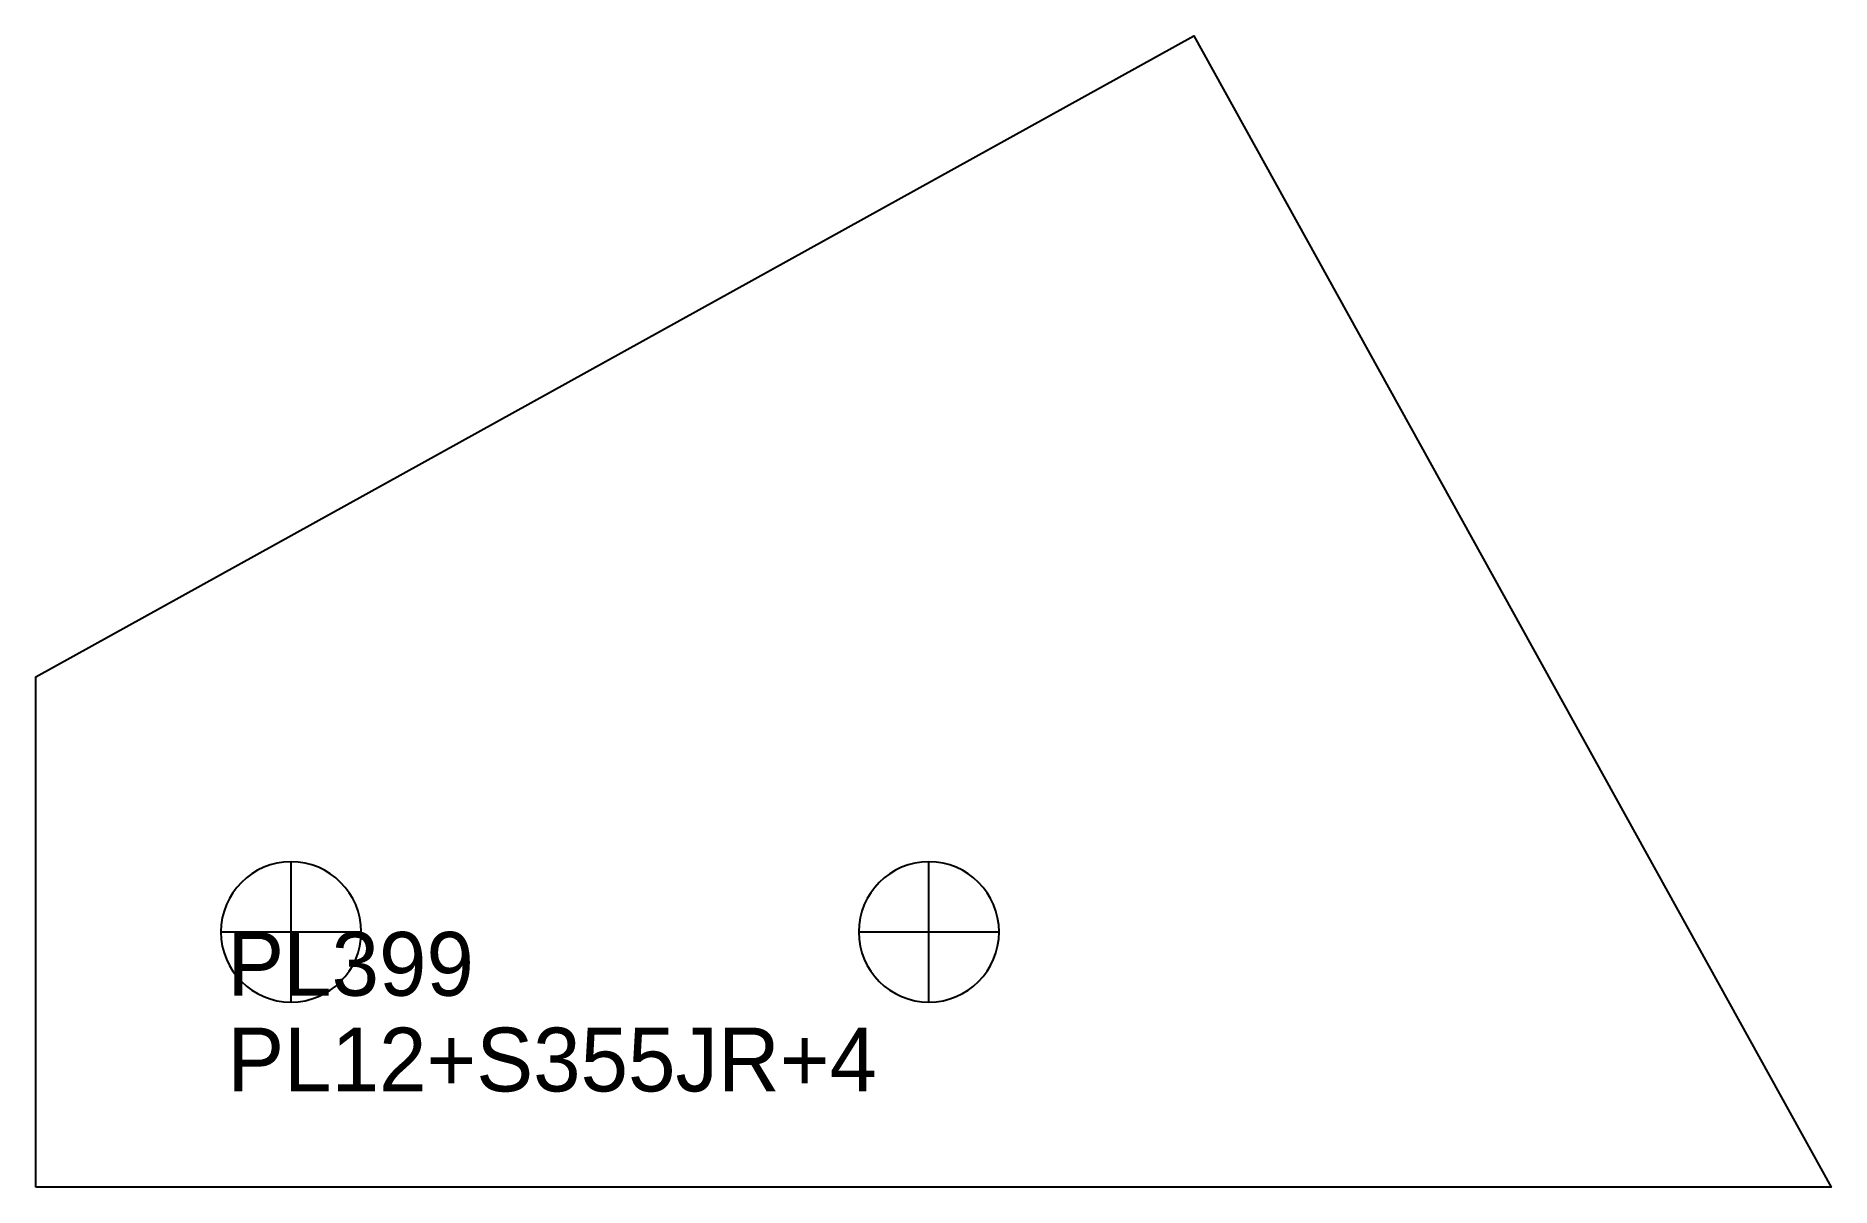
# Model space of a CAD drawing. Extents: x 0 to 281, y 0 to 180.
import ezdxf

# ---------------------------------------------------------------- set-up
doc = ezdxf.new("R2010")
doc.units = 0
for name, color, linetype in [('22', 7, 'CONTINUOUS'), ('CUT', 7, 'CONTINUOUS'), ('SCRIBE', 3, 'CONTINUOUS'), ('TEXT', 7, 'CONTINUOUS')]:
    doc.layers.add(name, color=color, linetype=linetype)

msp = doc.modelspace()

# ---------------------------------------------------------------- linework, layer by layer
at = {"layer": '22', "color": 7, "linetype": 'CONTINUOUS'}
for p, q in [((40, 29), (40, 51)), ((140, 29), (140, 51)), ((29, 40), (51, 40)), ((129, 40), (151, 40))]:
    msp.add_line(p, q, dxfattribs=at)
for points in [[(40, 51, 1), (40, 29, 1)], [(140, 51, 1), (140, 29, 1)]]:
    msp.add_lwpolyline(points, format="xyb", close=True, dxfattribs=at)
at = {"layer": 'CUT', "color": 7, "linetype": 'CONTINUOUS'}
msp.add_lwpolyline([(0, 0), (0, 80), (181.52, 180.49), (281.44, 0)], close=True, dxfattribs=at)

# ---------------------------------------------------------------- texts
at = {"layer": 'SCRIBE', "color": 3}
msp.add_text('PL399', height=10, dxfattribs=at).set_placement((30, 30))
at = {"layer": 'TEXT', "color": 7}
msp.add_text('PL12+S355JR+4', height=10, dxfattribs=at).set_placement((30, 15))

doc.saveas('drawing.dxf')
